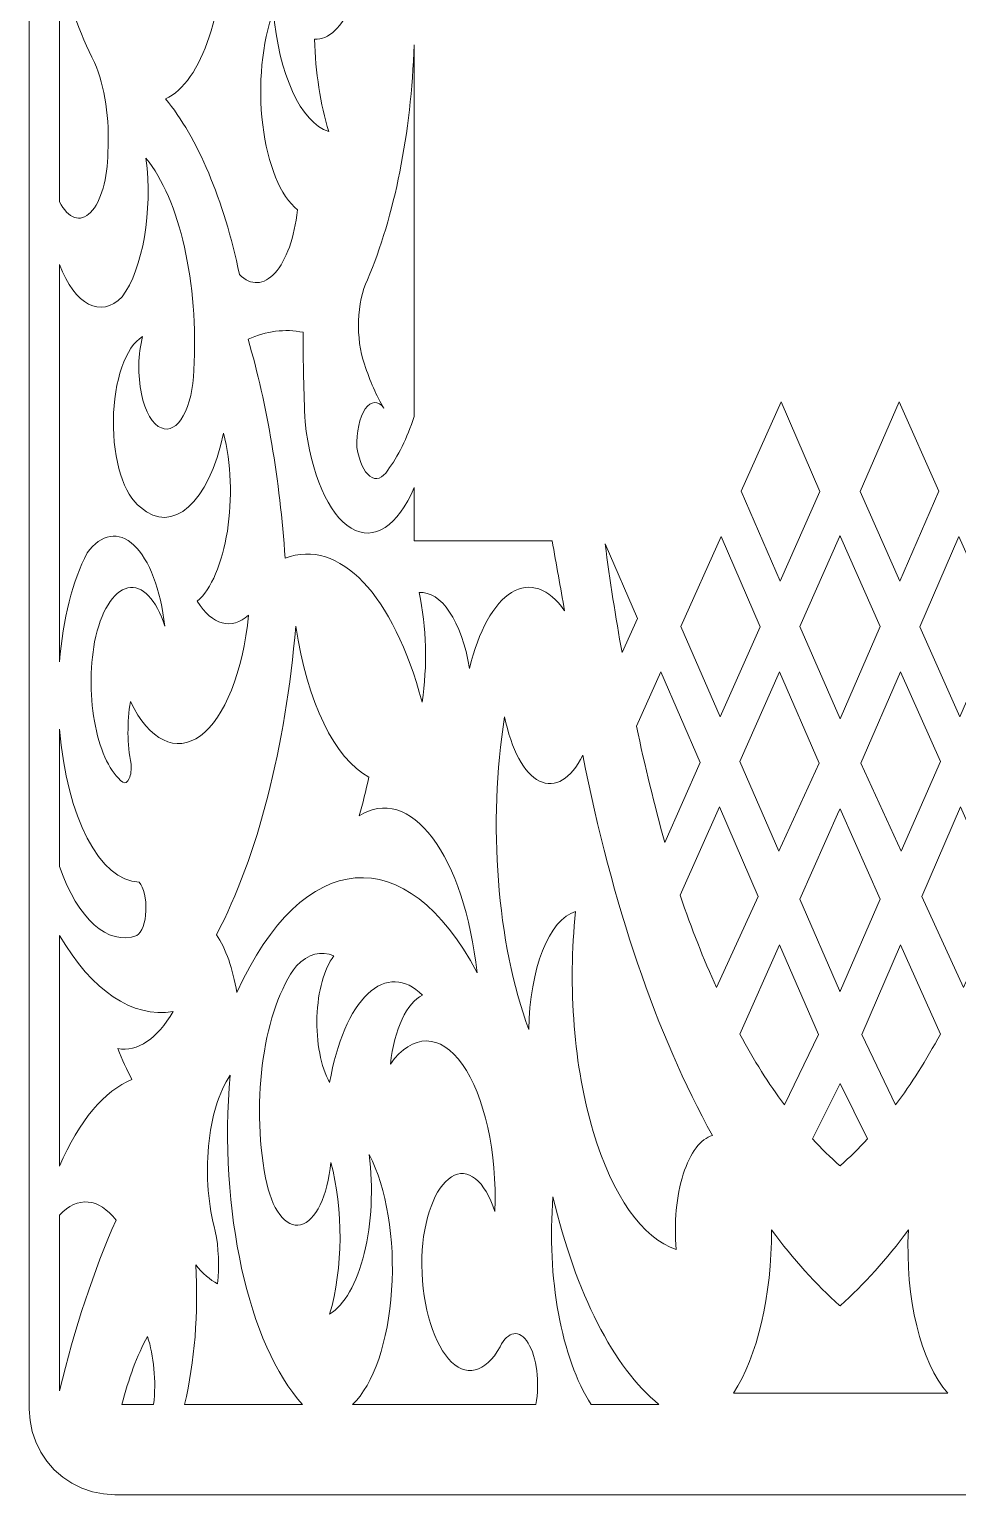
# Model space of a CAD drawing. Header units: millimetres. Extents: x 337 to 2510, y -469 to 429.
# Drawn here: x 338 to 392.4, y 104.2 to 190 of the extents above; entities that cross this region are included whole.
import ezdxf

# ---------------------------------------------------------------- set-up
doc = ezdxf.new("R2010")
doc.units = ezdxf.units.MM
doc.header["$MEASUREMENT"] = 0
doc.layers.add('Layer 1', color=7, linetype='Continuous')

msp = doc.modelspace()

# ---------------------------------------------------------------- linework, layer by layer
at = {"layer": 'Layer 1', "lineweight": 9}
for points in [[(337.9925, 109.2054), (337.9925, 109.2054), (337.9925, 424.2493), (337.9925, 424.2493)], [(338.0345, 108.5534), (338.0345, 108.5534), (337.9925, 109.2054), (337.9925, 109.2054)], [(338.1625, 107.9114), (338.1625, 107.9114), (338.0345, 108.5534), (338.0345, 108.5534)], [(338.3725, 107.2924), (338.3725, 107.2924), (338.1625, 107.9114), (338.1625, 107.9114)], [(338.6625, 106.7054), (338.6625, 106.7054), (338.3725, 107.2924), (338.3725, 107.2924)], [(339.0255, 106.1614), (339.0255, 106.1614), (338.6625, 106.7054), (338.6625, 106.7054)], [(339.4565, 105.6704), (339.4565, 105.6704), (339.0255, 106.1614), (339.0255, 106.1614)], [(339.9485, 105.2384), (339.9485, 105.2384), (339.4565, 105.6704), (339.4565, 105.6704)], [(340.4925, 104.8754), (340.4925, 104.8754), (339.9485, 105.2384), (339.9485, 105.2384)], [(341.0785, 104.5864), (341.0785, 104.5864), (340.4925, 104.8754), (340.4925, 104.8754)], [(341.6985, 104.3764), (341.6985, 104.3764), (341.0785, 104.5864), (341.0785, 104.5864)], [(342.3395, 104.2484), (342.3395, 104.2484), (341.6985, 104.3764), (341.6985, 104.3764)], [(342.9924, 104.2054), (342.9924, 104.2054), (342.3395, 104.2484), (342.3395, 104.2484)], [(342.9924, 104.2054), (342.9924, 104.2054), (428.0406, 104.2054), (428.0406, 104.2054)]]:
    msp.add_open_spline(points, degree=3, dxfattribs=at)
for points, knots in [([(355.5283, 184.0476), (353.8963, 184.5666), (352.5923, 187.4136), (352.2914, 191.1156), (352.2914, 191.1156), (352.2914, 191.1156), (352.2914, 191.1156), (352.2914, 191.1156), (352.2914, 191.1156), (351.6164, 189.2596), (351.3814, 186.7656), (351.6634, 184.4396), (351.6634, 184.4396), (351.6634, 184.4396), (351.6634, 184.4396), (351.6634, 184.4396), (351.6634, 184.4396), (351.9454, 182.1137), (352.7083, 180.2517), (353.7053, 179.4537), (353.7053, 179.4537), (353.7053, 179.4537), (353.7053, 179.4537), (353.7053, 179.4537), (353.7053, 179.4537), (353.5233, 177.8427), (353.0413, 176.4957), (352.3864, 175.7677), (352.3864, 175.7677), (352.3864, 175.7677), (352.3864, 175.7677), (352.3864, 175.7677), (352.3864, 175.7677), (351.7314, 175.0387), (350.9704, 175.0027), (350.3024, 175.6677), (350.3024, 175.6677), (350.3024, 175.6677), (350.3024, 175.6677), (350.3024, 175.6677), (350.3024, 175.6677), (349.3774, 180.0687), (347.8594, 183.6776), (345.9724, 185.9656), (345.9724, 185.9656), (345.9724, 185.9656), (345.9724, 185.9656), (345.9724, 185.9656), (345.9724, 185.9656), (348.0884, 186.8836), (349.5584, 191.3076), (349.3764, 196.2105), (349.3764, 196.2105), (349.3764, 196.2105), (349.3764, 196.2105), (349.3764, 196.2105), (349.3764, 196.2105), (349.1934, 201.1135), (347.4184, 204.9084), (345.2654, 204.9974), (345.2654, 204.9974), (345.2654, 204.9974), (345.2654, 204.9974), (345.2654, 204.9974), (345.2654, 204.9974), (346.1444, 203.4555), (346.3654, 200.6375), (345.7764, 198.4915), (345.7764, 198.4915), (345.7764, 198.4915), (345.7764, 198.4915), (345.7764, 198.4915), (345.7764, 198.4915), (345.1864, 196.3465), (343.9794, 195.5785), (342.9894, 196.7185), (342.9894, 196.7185), (342.9894, 196.7185), (342.9894, 196.7185), (342.9894, 196.7185), (342.9894, 196.7185), (342.1215, 198.3665), (341.6535, 200.8675), (341.7325, 203.4385), (341.7325, 203.4385), (341.7325, 203.4385), (341.7325, 203.4385), (341.7325, 203.4385), (341.7325, 203.4385), (341.8115, 206.0094), (342.4274, 208.3374), (343.3864, 209.6924), (343.3864, 209.6924), (343.3864, 209.6924), (343.3864, 209.6924), (343.3864, 209.6924), (343.3864, 209.6924), (344.8674, 211.8004), (346.5704, 212.9514), (348.3144, 213.0244), (348.3144, 213.0244), (348.3144, 213.0244), (348.3144, 213.0244), (348.3144, 213.0244), (348.3144, 213.0244), (347.3584, 211.7144), (347.0024, 208.9464), (347.4964, 206.6634), (347.4964, 206.6634), (347.4964, 206.6634), (347.4964, 206.6634), (347.4964, 206.6634), (347.4964, 206.6634), (348.7924, 210.5754), (351.0774, 212.0044), (353.0643, 210.1474), (353.0643, 210.1474), (353.0643, 210.1474), (353.0643, 210.1474), (353.0643, 210.1474), (353.0643, 210.1474), (352.0644, 209.6214), (351.2834, 207.8374), (351.0544, 205.5534), (351.0544, 205.5534), (351.0544, 205.5534), (351.0544, 205.5534), (351.0544, 205.5534), (351.0544, 205.5534), (352.4544, 206.6414), (353.9923, 206.2804), (355.2663, 204.5634), (355.2663, 204.5634), (355.2663, 204.5634), (355.2663, 204.5634), (355.2663, 204.5634), (355.2663, 204.5634), (356.5403, 202.8455), (357.4223, 199.9445), (357.6823, 196.6175), (357.6823, 196.6175), (357.6823, 196.6175), (357.6823, 196.6175), (357.6823, 196.6175), (357.6823, 196.6175), (357.7443, 194.7385), (357.4563, 192.8866), (356.8873, 191.5206), (356.8873, 191.5206), (356.8873, 191.5206), (356.8873, 191.5206), (356.8873, 191.5206), (356.8873, 191.5206), (356.3193, 190.1546), (355.5243, 189.4026), (354.6993, 189.4496), (354.6993, 189.4496), (354.6993, 189.4496), (354.6993, 189.4496), (354.6993, 189.4496), (354.6993, 189.4496), (354.7563, 187.5106), (355.0433, 185.6436), (355.5283, 184.0476)], [0, 0, 0, 0, 0.0238095, 0.0238095, 0.0238095, 0.0238095, 0.047619, 0.047619, 0.047619, 0.047619, 0.0714286, 0.0714286, 0.0714286, 0.0714286, 0.0952381, 0.0952381, 0.0952381, 0.0952381, 0.1190476, 0.1190476, 0.1190476, 0.1190476, 0.1428571, 0.1428571, 0.1428571, 0.1428571, 0.1666667, 0.1666667, 0.1666667, 0.1666667, 0.1904762, 0.1904762, 0.1904762, 0.1904762, 0.2142857, 0.2142857, 0.2142857, 0.2142857, 0.2380952, 0.2380952, 0.2380952, 0.2380952, 0.2619048, 0.2619048, 0.2619048, 0.2619048, 0.2857143, 0.2857143, 0.2857143, 0.2857143, 0.3095238, 0.3095238, 0.3095238, 0.3095238, 0.3333333, 0.3333333, 0.3333333, 0.3333333, 0.3571429, 0.3571429, 0.3571429, 0.3571429, 0.3809524, 0.3809524, 0.3809524, 0.3809524, 0.4047619, 0.4047619, 0.4047619, 0.4047619, 0.4285714, 0.4285714, 0.4285714, 0.4285714, 0.452381, 0.452381, 0.452381, 0.452381, 0.4761905, 0.4761905, 0.4761905, 0.4761905, 0.5, 0.5, 0.5, 0.5, 0.5238095, 0.5238095, 0.5238095, 0.5238095, 0.547619, 0.547619, 0.547619, 0.547619, 0.5714286, 0.5714286, 0.5714286, 0.5714286, 0.5952381, 0.5952381, 0.5952381, 0.5952381, 0.6190476, 0.6190476, 0.6190476, 0.6190476, 0.6428571, 0.6428571, 0.6428571, 0.6428571, 0.6666667, 0.6666667, 0.6666667, 0.6666667, 0.6904762, 0.6904762, 0.6904762, 0.6904762, 0.7142857, 0.7142857, 0.7142857, 0.7142857, 0.7380952, 0.7380952, 0.7380952, 0.7380952, 0.7619048, 0.7619048, 0.7619048, 0.7619048, 0.7857143, 0.7857143, 0.7857143, 0.7857143, 0.8095238, 0.8095238, 0.8095238, 0.8095238, 0.8333333, 0.8333333, 0.8333333, 0.8333333, 0.8571429, 0.8571429, 0.8571429, 0.8571429, 0.8809524, 0.8809524, 0.8809524, 0.8809524, 0.9047619, 0.9047619, 0.9047619, 0.9047619, 0.9285714, 0.9285714, 0.9285714, 0.9285714, 0.952381, 0.952381, 0.952381, 0.952381, 1, 1, 1, 1]), ([(342.5914, 182.8357), (342.5864, 181.3127), (342.1925, 179.9367), (341.5845, 179.3127), (341.5845, 179.3127), (341.5845, 179.3127), (341.5845, 179.3127), (341.5845, 179.3127), (341.5845, 179.3127), (340.9765, 178.6887), (340.2645, 178.9327), (339.7635, 179.9357), (339.7635, 179.9357), (339.7635, 179.9357), (339.7635, 179.9357), (339.7635, 179.9357), (339.7635, 179.9357), (339.7635, 179.9357), (339.7635, 194.2615), (339.7635, 194.2615), (339.7635, 194.2615), (339.7635, 194.2615), (339.7635, 194.2615), (339.7635, 194.2615), (339.7635, 194.2615), (340.2265, 191.8626), (340.9305, 189.7466), (341.8185, 188.0866), (341.8185, 188.0866), (341.8185, 188.0866), (341.8185, 188.0866), (341.8185, 188.0866), (341.8185, 188.0866), (342.4174, 186.7036), (342.7034, 184.7656), (342.5914, 182.8367)], [0, 0, 0, 0, 0.1, 0.1, 0.1, 0.1, 0.2, 0.2, 0.2, 0.2, 0.3, 0.3, 0.3, 0.3, 0.4, 0.4, 0.4, 0.4, 0.5, 0.5, 0.5, 0.5, 0.6, 0.6, 0.6, 0.6, 0.7, 0.7, 0.7, 0.7, 0.8, 0.8, 0.8, 0.8, 1, 1, 1, 1]), ([(358.7653, 167.8428), (358.3283, 168.5558), (357.9433, 169.4258), (357.6273, 170.4178), (357.6273, 170.4178), (357.6273, 170.4178), (357.6273, 170.4178), (357.6273, 170.4178), (357.6273, 170.4178), (357.0963, 171.9038), (357.1693, 174.0797), (357.7933, 175.3647), (357.7933, 175.3647), (357.7933, 175.3647), (357.7933, 175.3647), (357.7933, 175.3647), (357.7933, 175.3647), (359.3873, 179.0727), (360.3573, 183.9476), (360.5323, 189.1306), (360.5323, 189.1306), (360.5323, 189.1306), (360.5323, 189.1306), (360.5323, 189.1306), (360.5323, 189.1306), (360.5323, 189.1306), (360.5323, 188.1466), (360.5323, 188.1466), (360.5323, 188.1466), (360.5323, 188.1466), (360.5323, 188.1466), (360.5323, 188.1466), (360.5323, 188.1466), (360.5323, 188.1466), (360.5323, 167.3588), (360.5323, 167.3588), (360.5323, 167.3588), (360.5323, 167.3588), (360.5323, 167.3588), (360.5323, 167.3588), (360.5323, 167.3588), (360.1163, 166.0788), (359.5903, 165.0068), (358.9863, 164.2078), (358.9863, 164.2078), (358.9863, 164.2078), (358.9863, 164.2078), (358.9863, 164.2078), (358.9863, 164.2078), (358.6813, 163.7228), (358.2943, 163.5918), (357.9403, 163.8548), (357.9403, 163.8548), (357.9403, 163.8548), (357.9403, 163.8548), (357.9403, 163.8548), (357.9403, 163.8548), (357.5863, 164.1168), (357.3073, 164.7428), (357.1853, 165.5458), (357.1853, 165.5458), (357.1853, 165.5458), (357.1853, 165.5458), (357.1853, 165.5458), (357.1853, 165.5458), (357.1493, 166.4438), (357.3363, 167.3118), (357.6683, 167.7958), (357.6683, 167.7958), (357.6683, 167.7958), (357.6683, 167.7958), (357.6683, 167.7958), (357.6683, 167.7958), (358.0013, 168.2798), (358.4243, 168.2978), (358.7653, 167.8428)], [0, 0, 0, 0, 0.05, 0.05, 0.05, 0.05, 0.1, 0.1, 0.1, 0.1, 0.15, 0.15, 0.15, 0.15, 0.2, 0.2, 0.2, 0.2, 0.25, 0.25, 0.25, 0.25, 0.3, 0.3, 0.3, 0.3, 0.35, 0.35, 0.35, 0.35, 0.4, 0.4, 0.4, 0.4, 0.45, 0.45, 0.45, 0.45, 0.5, 0.5, 0.5, 0.5, 0.55, 0.55, 0.55, 0.55, 0.6, 0.6, 0.6, 0.6, 0.65, 0.65, 0.65, 0.65, 0.7, 0.7, 0.7, 0.7, 0.75, 0.75, 0.75, 0.75, 0.8, 0.8, 0.8, 0.8, 0.85, 0.85, 0.85, 0.85, 0.9, 0.9, 0.9, 0.9, 1, 1, 1, 1]), ([(339.7635, 152.986), (339.7635, 152.986), (339.7635, 176.2657), (339.7635, 176.2657), (339.7635, 176.2657), (339.7635, 176.2657), (339.7635, 176.2657), (339.7635, 176.2657), (339.7635, 176.2657), (340.6725, 173.8667), (342.1575, 173.0938), (343.4314, 174.3547), (343.4314, 174.3547), (343.4314, 174.3547), (343.4314, 174.3547), (343.4314, 174.3547), (343.4314, 174.3547), (344.6504, 176.0247), (345.2224, 179.3657), (344.8234, 182.4827), (344.8234, 182.4827), (344.8234, 182.4827), (344.8234, 182.4827), (344.8234, 182.4827), (344.8234, 182.4827), (346.8014, 180.0887), (347.9204, 175.1367), (347.6294, 170.0638), (347.6294, 170.0638), (347.6294, 170.0638), (347.6294, 170.0638), (347.6294, 170.0638), (347.6294, 170.0638), (347.6014, 169.0128), (347.3764, 168.0408), (347.0134, 167.3928), (347.0134, 167.3928), (347.0134, 167.3928), (347.0134, 167.3928), (347.0134, 167.3928), (347.0134, 167.3928), (346.6494, 166.7458), (346.1824, 166.4868), (345.7294, 166.6818), (345.7294, 166.6818), (345.7294, 166.6818), (345.7294, 166.6818), (345.7294, 166.6818), (345.7294, 166.6818), (345.2174, 166.8688), (344.7794, 167.6208), (344.5584, 168.6908), (344.5584, 168.6908), (344.5584, 168.6908), (344.5584, 168.6908), (344.5584, 168.6908), (344.5584, 168.6908), (344.3374, 169.7618), (344.3624, 171.0118), (344.6244, 172.0328), (344.6244, 172.0328), (344.6244, 172.0328), (344.6244, 172.0328), (344.6244, 172.0328), (344.6244, 172.0328), (343.6384, 171.4558), (342.9414, 169.4538), (342.9154, 167.1308), (342.9154, 167.1308), (342.9154, 167.1308), (342.9154, 167.1308), (342.9154, 167.1308), (342.9154, 167.1308), (342.8894, 164.8068), (343.5424, 162.7279), (344.5134, 162.0379), (344.5134, 162.0379), (344.5134, 162.0379), (344.5134, 162.0379), (344.5134, 162.0379), (344.5134, 162.0379), (346.3814, 160.3979), (348.4884, 162.2799), (349.3744, 166.3788), (349.3744, 166.3788), (349.3744, 166.3788), (349.3744, 166.3788), (349.3744, 166.3788), (349.3744, 166.3788), (349.8104, 164.6318), (349.8904, 162.5369), (349.5924, 160.6439), (349.5924, 160.6439), (349.5924, 160.6439), (349.5924, 160.6439), (349.5924, 160.6439), (349.5924, 160.6439), (349.2954, 158.7509), (348.6504, 157.2499), (347.8284, 156.5349), (347.8284, 156.5349), (347.8284, 156.5349), (347.8284, 156.5349), (347.8284, 156.5349), (347.8284, 156.5349), (348.7064, 155.1279), (349.8354, 154.8249), (350.8334, 155.7269), (350.8334, 155.7269), (350.8334, 155.7269), (350.8334, 155.7269), (350.8334, 155.7269), (350.8334, 155.7269), (350.5084, 152.394), (349.4344, 149.704), (348.0114, 148.66), (348.0114, 148.66), (348.0114, 148.66), (348.0114, 148.66), (348.0114, 148.66), (348.0114, 148.66), (346.5884, 147.616), (345.0304, 148.375), (343.9174, 150.654), (343.9174, 150.654), (343.9174, 150.654), (343.9174, 150.654), (343.9174, 150.654), (343.9174, 150.654), (343.7134, 149.473), (343.7254, 148.155), (343.9504, 146.994), (343.9504, 146.994), (343.9504, 146.994), (343.9504, 146.994), (343.9504, 146.994), (343.9504, 146.994), (343.9854, 146.69), (343.9454, 146.368), (343.8474, 146.149), (343.8474, 146.149), (343.8474, 146.149), (343.8474, 146.149), (343.8474, 146.149), (343.8474, 146.149), (343.7494, 145.93), (343.6074, 145.848), (343.4754, 145.934), (343.4754, 145.934), (343.4754, 145.934), (343.4754, 145.934), (343.4754, 145.934), (343.4754, 145.934), (342.7614, 146.472), (342.1775, 147.664), (341.8635, 149.225), (341.8635, 149.225), (341.8635, 149.225), (341.8635, 149.225), (341.8635, 149.225), (341.8635, 149.225), (341.5495, 150.785), (341.5325, 152.573), (341.8185, 154.1619), (341.8185, 154.1619), (341.8185, 154.1619), (341.8185, 154.1619), (341.8185, 154.1619), (341.8185, 154.1619), (342.1735, 155.9279), (342.9124, 157.1299), (343.7584, 157.3169), (343.7584, 157.3169), (343.7584, 157.3169), (343.7584, 157.3169), (343.7584, 157.3169), (343.7584, 157.3169), (344.6054, 157.5039), (345.4314, 156.6489), (345.9274, 155.0709), (345.9274, 155.0709), (345.9274, 155.0709), (345.9274, 155.0709), (345.9274, 155.0709), (345.9274, 155.0709), (345.6864, 157.2149), (345.0174, 158.9739), (344.1224, 159.8189), (344.1224, 159.8189), (344.1224, 159.8189), (344.1224, 159.8189), (344.1224, 159.8189), (344.1224, 159.8189), (343.2264, 160.6629), (342.2095, 160.4939), (341.3765, 159.3619), (341.3765, 159.3619), (341.3765, 159.3619), (341.3765, 159.3619), (341.3765, 159.3619), (341.3765, 159.3619), (340.5325, 157.7259), (339.9625, 155.4729), (339.7635, 152.986)], [0, 0, 0, 0, 0.0192308, 0.0192308, 0.0192308, 0.0192308, 0.0384615, 0.0384615, 0.0384615, 0.0384615, 0.0576923, 0.0576923, 0.0576923, 0.0576923, 0.0769231, 0.0769231, 0.0769231, 0.0769231, 0.0961538, 0.0961538, 0.0961538, 0.0961538, 0.1153846, 0.1153846, 0.1153846, 0.1153846, 0.1346154, 0.1346154, 0.1346154, 0.1346154, 0.1538462, 0.1538462, 0.1538462, 0.1538462, 0.1730769, 0.1730769, 0.1730769, 0.1730769, 0.1923077, 0.1923077, 0.1923077, 0.1923077, 0.2115385, 0.2115385, 0.2115385, 0.2115385, 0.2307692, 0.2307692, 0.2307692, 0.2307692, 0.25, 0.25, 0.25, 0.25, 0.2692308, 0.2692308, 0.2692308, 0.2692308, 0.2884615, 0.2884615, 0.2884615, 0.2884615, 0.3076923, 0.3076923, 0.3076923, 0.3076923, 0.3269231, 0.3269231, 0.3269231, 0.3269231, 0.3461538, 0.3461538, 0.3461538, 0.3461538, 0.3653846, 0.3653846, 0.3653846, 0.3653846, 0.3846154, 0.3846154, 0.3846154, 0.3846154, 0.4038462, 0.4038462, 0.4038462, 0.4038462, 0.4230769, 0.4230769, 0.4230769, 0.4230769, 0.4423077, 0.4423077, 0.4423077, 0.4423077, 0.4615385, 0.4615385, 0.4615385, 0.4615385, 0.4807692, 0.4807692, 0.4807692, 0.4807692, 0.5, 0.5, 0.5, 0.5, 0.5192308, 0.5192308, 0.5192308, 0.5192308, 0.5384615, 0.5384615, 0.5384615, 0.5384615, 0.5576923, 0.5576923, 0.5576923, 0.5576923, 0.5769231, 0.5769231, 0.5769231, 0.5769231, 0.5961538, 0.5961538, 0.5961538, 0.5961538, 0.6153846, 0.6153846, 0.6153846, 0.6153846, 0.6346154, 0.6346154, 0.6346154, 0.6346154, 0.6538462, 0.6538462, 0.6538462, 0.6538462, 0.6730769, 0.6730769, 0.6730769, 0.6730769, 0.6923077, 0.6923077, 0.6923077, 0.6923077, 0.7115385, 0.7115385, 0.7115385, 0.7115385, 0.7307692, 0.7307692, 0.7307692, 0.7307692, 0.75, 0.75, 0.75, 0.75, 0.7692308, 0.7692308, 0.7692308, 0.7692308, 0.7884615, 0.7884615, 0.7884615, 0.7884615, 0.8076923, 0.8076923, 0.8076923, 0.8076923, 0.8269231, 0.8269231, 0.8269231, 0.8269231, 0.8461538, 0.8461538, 0.8461538, 0.8461538, 0.8653846, 0.8653846, 0.8653846, 0.8653846, 0.8846154, 0.8846154, 0.8846154, 0.8846154, 0.9038462, 0.9038462, 0.9038462, 0.9038462, 0.9230769, 0.9230769, 0.9230769, 0.9230769, 0.9423077, 0.9423077, 0.9423077, 0.9423077, 0.9615385, 0.9615385, 0.9615385, 0.9615385, 1, 1, 1, 1]), ([(369.3492, 155.9799), (368.4232, 157.3039), (367.2992, 157.6919), (366.2432, 157.0509), (366.2432, 157.0509), (366.2432, 157.0509), (366.2432, 157.0509), (366.2432, 157.0509), (366.2432, 157.0509), (365.1882, 156.4099), (364.2962, 154.7969), (363.7812, 152.597), (363.7812, 152.597), (363.7812, 152.597), (363.7812, 152.597), (363.7812, 152.597), (363.7812, 152.597), (363.3112, 155.3729), (362.1213, 157.1589), (360.8203, 157.0399), (360.8203, 157.0399), (360.8203, 157.0399), (360.8203, 157.0399), (360.8203, 157.0399), (360.8203, 157.0399), (361.2593, 155.0469), (361.3233, 152.731), (360.9973, 150.629), (360.9973, 150.629), (360.9973, 150.629), (360.9973, 150.629), (360.9973, 150.629), (360.9973, 150.629), (359.3283, 156.9199), (356.1523, 160.2579), (352.9763, 159.0589), (352.9763, 159.0589), (352.9763, 159.0589), (352.9763, 159.0589), (352.9763, 159.0589), (352.9763, 159.0589), (352.6663, 163.6388), (351.9274, 168.0118), (350.8114, 171.8818), (350.8114, 171.8818), (350.8114, 171.8818), (350.8114, 171.8818), (350.8114, 171.8818), (350.8114, 171.8818), (351.8724, 172.3678), (352.9583, 172.5038), (354.0363, 172.2858), (354.0363, 172.2858), (354.0363, 172.2858), (354.0363, 172.2858), (354.0363, 172.2858), (354.0363, 172.2858), (354.0283, 170.5318), (354.0653, 168.7788), (354.1473, 167.0348), (354.1473, 167.0348), (354.1473, 167.0348), (354.1473, 167.0348), (354.1473, 167.0348), (354.1473, 167.0348), (354.4843, 163.9948), (355.5173, 161.6119), (356.8443, 160.8139), (356.8443, 160.8139), (356.8443, 160.8139), (356.8443, 160.8139), (356.8443, 160.8139), (356.8443, 160.8139), (358.1723, 160.0159), (359.5853, 160.9289), (360.5323, 163.1979), (360.5323, 163.1979), (360.5323, 163.1979), (360.5323, 163.1979), (360.5323, 163.1979), (360.5323, 163.1979), (360.5323, 163.1979), (360.5323, 160.0689), (360.5323, 160.0689), (360.5323, 160.0689), (360.5323, 160.0689), (360.5323, 160.0689), (360.5323, 160.0689), (360.5323, 160.0689), (360.5323, 160.0689), (368.6192, 160.0689), (368.6192, 160.0689), (368.6192, 160.0689), (368.6192, 160.0689), (368.6192, 160.0689), (368.6192, 160.0689), (368.6192, 160.0689), (368.8572, 158.7009), (369.1002, 157.3379), (369.3492, 155.9799)], [0, 0, 0, 0, 0.0384615, 0.0384615, 0.0384615, 0.0384615, 0.0769231, 0.0769231, 0.0769231, 0.0769231, 0.1153846, 0.1153846, 0.1153846, 0.1153846, 0.1538462, 0.1538462, 0.1538462, 0.1538462, 0.1923077, 0.1923077, 0.1923077, 0.1923077, 0.2307692, 0.2307692, 0.2307692, 0.2307692, 0.2692308, 0.2692308, 0.2692308, 0.2692308, 0.3076923, 0.3076923, 0.3076923, 0.3076923, 0.3461538, 0.3461538, 0.3461538, 0.3461538, 0.3846154, 0.3846154, 0.3846154, 0.3846154, 0.4230769, 0.4230769, 0.4230769, 0.4230769, 0.4615385, 0.4615385, 0.4615385, 0.4615385, 0.5, 0.5, 0.5, 0.5, 0.5384615, 0.5384615, 0.5384615, 0.5384615, 0.5769231, 0.5769231, 0.5769231, 0.5769231, 0.6153846, 0.6153846, 0.6153846, 0.6153846, 0.6538462, 0.6538462, 0.6538462, 0.6538462, 0.6923077, 0.6923077, 0.6923077, 0.6923077, 0.7307692, 0.7307692, 0.7307692, 0.7307692, 0.7692308, 0.7692308, 0.7692308, 0.7692308, 0.8076923, 0.8076923, 0.8076923, 0.8076923, 0.8461538, 0.8461538, 0.8461538, 0.8461538, 0.8846154, 0.8846154, 0.8846154, 0.8846154, 0.9230769, 0.9230769, 0.9230769, 0.9230769, 1, 1, 1, 1]), ([(381.9751, 157.7029), (381.9751, 157.7029), (384.301, 162.9699), (384.301, 162.9699), (384.301, 162.9699), (384.301, 162.9699), (384.301, 162.9699), (384.301, 162.9699), (384.301, 162.9699), (384.301, 162.9699), (382.0231, 168.2138), (382.0231, 168.2138), (382.0231, 168.2138), (382.0231, 168.2138), (382.0231, 168.2138), (382.0231, 168.2138), (382.0231, 168.2138), (382.0231, 168.2138), (379.6911, 162.9819), (379.6911, 162.9819), (379.6911, 162.9819), (379.6911, 162.9819), (379.6911, 162.9819), (379.6911, 162.9819), (379.6911, 162.9819), (379.6911, 162.9819), (381.9751, 157.7029), (381.9751, 157.7029)], [0, 0, 0, 0, 0.125, 0.125, 0.125, 0.125, 0.25, 0.25, 0.25, 0.25, 0.375, 0.375, 0.375, 0.375, 0.5, 0.5, 0.5, 0.5, 0.625, 0.625, 0.625, 0.625, 0.75, 0.75, 0.75, 0.75, 1, 1, 1, 1]), ([(388.982, 157.7029), (388.982, 157.7029), (386.655, 162.9699), (386.655, 162.9699), (386.655, 162.9699), (386.655, 162.9699), (386.655, 162.9699), (386.655, 162.9699), (386.655, 162.9699), (386.655, 162.9699), (388.933, 168.2138), (388.933, 168.2138), (388.933, 168.2138), (388.933, 168.2138), (388.933, 168.2138), (388.933, 168.2138), (388.933, 168.2138), (388.933, 168.2138), (391.266, 162.9819), (391.266, 162.9819), (391.266, 162.9819), (391.266, 162.9819), (391.266, 162.9819), (391.266, 162.9819), (391.266, 162.9819), (391.266, 162.9819), (388.982, 157.7029), (388.982, 157.7029)], [0, 0, 0, 0, 0.125, 0.125, 0.125, 0.125, 0.25, 0.25, 0.25, 0.25, 0.375, 0.375, 0.375, 0.375, 0.5, 0.5, 0.5, 0.5, 0.625, 0.625, 0.625, 0.625, 0.75, 0.75, 0.75, 0.75, 1, 1, 1, 1]), ([(372.7081, 153.5249), (372.7081, 153.5249), (373.6211, 155.5199), (373.6211, 155.5199), (373.6211, 155.5199), (373.6211, 155.5199), (373.6211, 155.5199), (373.6211, 155.5199), (373.6211, 155.5199), (373.6211, 155.5199), (371.7202, 159.8959), (371.7202, 159.8959), (371.7202, 159.8959), (371.7202, 159.8959), (371.7202, 159.8959), (371.7202, 159.8959), (371.7202, 159.8959), (372.0052, 157.7379), (372.3342, 155.6119), (372.7081, 153.5249)], [0, 0, 0, 0, 0.1666667, 0.1666667, 0.1666667, 0.1666667, 0.3333333, 0.3333333, 0.3333333, 0.3333333, 0.5, 0.5, 0.5, 0.5, 0.6666667, 0.6666667, 0.6666667, 0.6666667, 1, 1, 1, 1]), ([(378.4671, 149.76), (378.4671, 149.76), (380.7991, 155.0409), (380.7991, 155.0409), (380.7991, 155.0409), (380.7991, 155.0409), (380.7991, 155.0409), (380.7991, 155.0409), (380.7991, 155.0409), (380.7991, 155.0409), (378.5101, 160.3329), (378.5101, 160.3329), (378.5101, 160.3329), (378.5101, 160.3329), (378.5101, 160.3329), (378.5101, 160.3329), (378.5101, 160.3329), (378.5101, 160.3329), (376.1571, 155.0549), (376.1571, 155.0549), (376.1571, 155.0549), (376.1571, 155.0549), (376.1571, 155.0549), (376.1571, 155.0549), (376.1571, 155.0549), (376.1571, 155.0549), (378.4671, 149.76), (378.4671, 149.76)], [0, 0, 0, 0, 0.125, 0.125, 0.125, 0.125, 0.25, 0.25, 0.25, 0.25, 0.375, 0.375, 0.375, 0.375, 0.5, 0.5, 0.5, 0.5, 0.625, 0.625, 0.625, 0.625, 0.75, 0.75, 0.75, 0.75, 1, 1, 1, 1]), ([(385.478, 149.657), (385.478, 149.657), (387.838, 155.0589), (387.838, 155.0589), (387.838, 155.0589), (387.838, 155.0589), (387.838, 155.0589), (387.838, 155.0589), (387.838, 155.0589), (387.838, 155.0589), (385.5, 160.3099), (385.5, 160.3099), (385.5, 160.3099), (385.5, 160.3099), (385.5, 160.3099), (385.5, 160.3099), (385.5, 160.3099), (385.5, 160.3099), (385.478, 160.3579), (385.478, 160.3579), (385.478, 160.3579), (385.478, 160.3579), (385.478, 160.3579), (385.478, 160.3579), (385.478, 160.3579), (385.478, 160.3579), (385.456, 160.3099), (385.456, 160.3099), (385.456, 160.3099), (385.456, 160.3099), (385.456, 160.3099), (385.456, 160.3099), (385.456, 160.3099), (385.456, 160.3099), (383.119, 155.0589), (383.119, 155.0589), (383.119, 155.0589), (383.119, 155.0589), (383.119, 155.0589), (383.119, 155.0589), (383.119, 155.0589), (383.119, 155.0589), (385.478, 149.657), (385.478, 149.657)], [0, 0, 0, 0, 0.0833333, 0.0833333, 0.0833333, 0.0833333, 0.1666667, 0.1666667, 0.1666667, 0.1666667, 0.25, 0.25, 0.25, 0.25, 0.3333333, 0.3333333, 0.3333333, 0.3333333, 0.4166667, 0.4166667, 0.4166667, 0.4166667, 0.5, 0.5, 0.5, 0.5, 0.5833333, 0.5833333, 0.5833333, 0.5833333, 0.6666667, 0.6666667, 0.6666667, 0.6666667, 0.75, 0.75, 0.75, 0.75, 0.8333333, 0.8333333, 0.8333333, 0.8333333, 1, 1, 1, 1]), ([(392.489, 149.76), (392.489, 149.76), (390.157, 155.0409), (390.157, 155.0409), (390.157, 155.0409), (390.157, 155.0409), (390.157, 155.0409), (390.157, 155.0409), (390.157, 155.0409), (390.157, 155.0409), (392.446, 160.3329), (392.446, 160.3329), (392.446, 160.3329), (392.446, 160.3329), (392.446, 160.3329), (392.446, 160.3329), (392.446, 160.3329), (392.446, 160.3329), (394.7989, 155.0549), (394.7989, 155.0549), (394.7989, 155.0549), (394.7989, 155.0549), (394.7989, 155.0549), (394.7989, 155.0549), (394.7989, 155.0549), (394.7989, 155.0549), (392.489, 149.76), (392.489, 149.76)], [0, 0, 0, 0, 0.125, 0.125, 0.125, 0.125, 0.25, 0.25, 0.25, 0.25, 0.375, 0.375, 0.375, 0.375, 0.5, 0.5, 0.5, 0.5, 0.625, 0.625, 0.625, 0.625, 0.75, 0.75, 0.75, 0.75, 1, 1, 1, 1]), ([(353.5953, 155.0709), (353.0093, 148.002), (351.3694, 141.6161), (348.9554, 136.9981), (348.9554, 136.9981), (348.9554, 136.9981), (348.9554, 136.9981), (348.9554, 136.9981), (348.9554, 136.9981), (349.5004, 136.1921), (349.9194, 135.0061), (350.1484, 133.6161), (350.1484, 133.6161), (350.1484, 133.6161), (350.1484, 133.6161), (350.1484, 133.6161), (350.1484, 133.6161), (354.0273, 142.1241), (360.0843, 142.6231), (364.2222, 134.7771), (364.2222, 134.7771), (364.2222, 134.7771), (364.2222, 134.7771), (364.2222, 134.7771), (364.2222, 134.7771), (363.8492, 138.1061), (362.9072, 140.9531), (361.6073, 142.6801), (361.6073, 142.6801), (361.6073, 142.6801), (361.6073, 142.6801), (361.6073, 142.6801), (361.6073, 142.6801), (360.3063, 144.407), (358.7573, 144.87), (357.3073, 143.965), (357.3073, 143.965), (357.3073, 143.965), (357.3073, 143.965), (357.3073, 143.965), (357.3073, 143.965), (357.5233, 144.688), (357.7153, 145.447), (357.8813, 146.237), (357.8813, 146.237), (357.8813, 146.237), (357.8813, 146.237), (357.8813, 146.237), (357.8813, 146.237), (355.8803, 147.292), (354.2593, 150.632), (353.5953, 155.0709)], [0, 0, 0, 0, 0.0714286, 0.0714286, 0.0714286, 0.0714286, 0.1428571, 0.1428571, 0.1428571, 0.1428571, 0.2142857, 0.2142857, 0.2142857, 0.2142857, 0.2857143, 0.2857143, 0.2857143, 0.2857143, 0.3571429, 0.3571429, 0.3571429, 0.3571429, 0.4285714, 0.4285714, 0.4285714, 0.4285714, 0.5, 0.5, 0.5, 0.5, 0.5714286, 0.5714286, 0.5714286, 0.5714286, 0.6428571, 0.6428571, 0.6428571, 0.6428571, 0.7142857, 0.7142857, 0.7142857, 0.7142857, 0.7857143, 0.7857143, 0.7857143, 0.7857143, 0.8571429, 0.8571429, 0.8571429, 0.8571429, 1, 1, 1, 1]), ([(375.2161, 142.3981), (375.2161, 142.3981), (377.2871, 147.086), (377.2871, 147.086), (377.2871, 147.086), (377.2871, 147.086), (377.2871, 147.086), (377.2871, 147.086), (377.2871, 147.086), (377.2871, 147.086), (374.9751, 152.404), (374.9751, 152.404), (374.9751, 152.404), (374.9751, 152.404), (374.9751, 152.404), (374.9751, 152.404), (374.9751, 152.404), (374.9751, 152.404), (373.5531, 149.213), (373.5531, 149.213), (373.5531, 149.213), (373.5531, 149.213), (373.5531, 149.213), (373.5531, 149.213), (373.5531, 149.213), (374.0521, 146.874), (374.6081, 144.598), (375.2161, 142.3981)], [0, 0, 0, 0, 0.125, 0.125, 0.125, 0.125, 0.25, 0.25, 0.25, 0.25, 0.375, 0.375, 0.375, 0.375, 0.5, 0.5, 0.5, 0.5, 0.625, 0.625, 0.625, 0.625, 0.75, 0.75, 0.75, 0.75, 1, 1, 1, 1]), ([(384.259, 147.042), (384.259, 147.042), (381.9381, 152.406), (381.9381, 152.406), (381.9381, 152.406), (381.9381, 152.406), (381.9381, 152.406), (381.9381, 152.406), (381.9381, 152.406), (381.9381, 152.406), (379.6021, 147.157), (379.6021, 147.157), (379.6021, 147.157), (379.6021, 147.157), (379.6021, 147.157), (379.6021, 147.157), (379.6021, 147.157), (379.6021, 147.157), (381.9001, 141.8901), (381.9001, 141.8901), (381.9001, 141.8901), (381.9001, 141.8901), (381.9001, 141.8901), (381.9001, 141.8901), (381.9001, 141.8901), (381.9001, 141.8901), (384.259, 147.042), (384.259, 147.042)], [0, 0, 0, 0, 0.125, 0.125, 0.125, 0.125, 0.25, 0.25, 0.25, 0.25, 0.375, 0.375, 0.375, 0.375, 0.5, 0.5, 0.5, 0.5, 0.625, 0.625, 0.625, 0.625, 0.75, 0.75, 0.75, 0.75, 1, 1, 1, 1]), ([(386.698, 147.042), (386.698, 147.042), (389.018, 152.406), (389.018, 152.406), (389.018, 152.406), (389.018, 152.406), (389.018, 152.406), (389.018, 152.406), (389.018, 152.406), (389.018, 152.406), (391.354, 147.157), (391.354, 147.157), (391.354, 147.157), (391.354, 147.157), (391.354, 147.157), (391.354, 147.157), (391.354, 147.157), (391.354, 147.157), (389.056, 141.8901), (389.056, 141.8901), (389.056, 141.8901), (389.056, 141.8901), (389.056, 141.8901), (389.056, 141.8901), (389.056, 141.8901), (389.056, 141.8901), (386.698, 147.042), (386.698, 147.042)], [0, 0, 0, 0, 0.125, 0.125, 0.125, 0.125, 0.25, 0.25, 0.25, 0.25, 0.375, 0.375, 0.375, 0.375, 0.5, 0.5, 0.5, 0.5, 0.625, 0.625, 0.625, 0.625, 0.75, 0.75, 0.75, 0.75, 1, 1, 1, 1]), ([(375.8891, 118.5723), (373.9121, 119.2013), (372.1432, 121.7103), (371.0192, 125.4792), (371.0192, 125.4792), (371.0192, 125.4792), (371.0192, 125.4792), (371.0192, 125.4792), (371.0192, 125.4792), (369.8962, 129.2492), (369.5222, 133.9281), (369.9892, 138.3611), (369.9892, 138.3611), (369.9892, 138.3611), (369.9892, 138.3611), (369.9892, 138.3611), (369.9892, 138.3611), (368.4532, 137.9231), (367.2882, 134.9821), (367.2502, 131.4452), (367.2502, 131.4452), (367.2502, 131.4452), (367.2502, 131.4452), (367.2502, 131.4452), (367.2502, 131.4452), (365.3782, 136.5371), (364.8392, 143.524), (365.8352, 149.771), (365.8352, 149.771), (365.8352, 149.771), (365.8352, 149.771), (365.8352, 149.771), (365.8352, 149.771), (366.2162, 147.846), (366.9732, 146.449), (367.8762, 146.003), (367.8762, 146.003), (367.8762, 146.003), (367.8762, 146.003), (367.8762, 146.003), (367.8762, 146.003), (368.7792, 145.558), (369.7212, 146.118), (370.4152, 147.512), (370.4152, 147.512), (370.4152, 147.512), (370.4152, 147.512), (370.4152, 147.512), (370.4152, 147.512), (372.1262, 138.8021), (374.7291, 131.1612), (378.0051, 125.2352), (378.0051, 125.2352), (378.0051, 125.2352), (378.0051, 125.2352), (378.0051, 125.2352), (378.0051, 125.2352), (377.3231, 125.0672), (376.7031, 124.2472), (376.3001, 122.9773), (376.3001, 122.9773), (376.3001, 122.9773), (376.3001, 122.9773), (376.3001, 122.9773), (376.3001, 122.9773), (375.8961, 121.7083), (375.7471, 120.1073), (375.8891, 118.5723)], [0, 0, 0, 0, 0.0555556, 0.0555556, 0.0555556, 0.0555556, 0.1111111, 0.1111111, 0.1111111, 0.1111111, 0.1666667, 0.1666667, 0.1666667, 0.1666667, 0.2222222, 0.2222222, 0.2222222, 0.2222222, 0.2777778, 0.2777778, 0.2777778, 0.2777778, 0.3333333, 0.3333333, 0.3333333, 0.3333333, 0.3888889, 0.3888889, 0.3888889, 0.3888889, 0.4444444, 0.4444444, 0.4444444, 0.4444444, 0.5, 0.5, 0.5, 0.5, 0.5555556, 0.5555556, 0.5555556, 0.5555556, 0.6111111, 0.6111111, 0.6111111, 0.6111111, 0.6666667, 0.6666667, 0.6666667, 0.6666667, 0.7222222, 0.7222222, 0.7222222, 0.7222222, 0.7777778, 0.7777778, 0.7777778, 0.7777778, 0.8333333, 0.8333333, 0.8333333, 0.8333333, 0.8888889, 0.8888889, 0.8888889, 0.8888889, 1, 1, 1, 1]), ([(344.2924, 136.9481), (342.5744, 136.3551), (340.8485, 137.8991), (339.7635, 140.9991), (339.7635, 140.9991), (339.7635, 140.9991), (339.7635, 140.9991), (339.7635, 140.9991), (339.7635, 140.9991), (339.7635, 140.9991), (339.7635, 149.051), (339.7635, 149.051), (339.7635, 149.051), (339.7635, 149.051), (339.7635, 149.051), (339.7635, 149.051), (339.7635, 149.051), (340.1755, 143.895), (342.1315, 140.1311), (344.4254, 140.0781), (344.4254, 140.0781), (344.4254, 140.0781), (344.4254, 140.0781), (344.4254, 140.0781), (344.4254, 140.0781), (344.6954, 139.7611), (344.8524, 139.1001), (344.8234, 138.4101), (344.8234, 138.4101), (344.8234, 138.4101), (344.8234, 138.4101), (344.8234, 138.4101), (344.8234, 138.4101), (344.7944, 137.7201), (344.5844, 137.1411), (344.2924, 136.9481)], [0, 0, 0, 0, 0.1, 0.1, 0.1, 0.1, 0.2, 0.2, 0.2, 0.2, 0.3, 0.3, 0.3, 0.3, 0.4, 0.4, 0.4, 0.4, 0.5, 0.5, 0.5, 0.5, 0.6, 0.6, 0.6, 0.6, 0.7, 0.7, 0.7, 0.7, 0.8, 0.8, 0.8, 0.8, 1, 1, 1, 1]), ([(378.2461, 133.9061), (378.2461, 133.9061), (380.6921, 139.2501), (380.6921, 139.2501), (380.6921, 139.2501), (380.6921, 139.2501), (380.6921, 139.2501), (380.6921, 139.2501), (380.6921, 139.2501), (380.6921, 139.2501), (378.4151, 144.49), (378.4151, 144.49), (378.4151, 144.49), (378.4151, 144.49), (378.4151, 144.49), (378.4151, 144.49), (378.4151, 144.49), (378.4151, 144.49), (376.1161, 139.3231), (376.1161, 139.3231), (376.1161, 139.3231), (376.1161, 139.3231), (376.1161, 139.3231), (376.1161, 139.3231), (376.1161, 139.3231), (376.1161, 139.3231), (376.1321, 139.2701), (376.1321, 139.2701), (376.1321, 139.2701), (376.1321, 139.2701), (376.1321, 139.2701), (376.1321, 139.2701), (376.1321, 139.2701), (376.7781, 137.3661), (377.4841, 135.5731), (378.2461, 133.9061)], [0, 0, 0, 0, 0.1, 0.1, 0.1, 0.1, 0.2, 0.2, 0.2, 0.2, 0.3, 0.3, 0.3, 0.3, 0.4, 0.4, 0.4, 0.4, 0.5, 0.5, 0.5, 0.5, 0.6, 0.6, 0.6, 0.6, 0.7, 0.7, 0.7, 0.7, 0.8, 0.8, 0.8, 0.8, 1, 1, 1, 1]), ([(385.413, 144.236), (385.413, 144.236), (385.478, 144.38), (385.478, 144.38), (385.478, 144.38), (385.478, 144.38), (385.478, 144.38), (385.478, 144.38), (385.478, 144.38), (385.478, 144.38), (385.544, 144.236), (385.544, 144.236), (385.544, 144.236), (385.544, 144.236), (385.544, 144.236), (385.544, 144.236), (385.544, 144.236), (385.544, 144.236), (387.834, 139.0891), (387.834, 139.0891), (387.834, 139.0891), (387.834, 139.0891), (387.834, 139.0891), (387.834, 139.0891), (387.834, 139.0891), (387.834, 139.0891), (385.5, 133.7381), (385.5, 133.7381), (385.5, 133.7381), (385.5, 133.7381), (385.5, 133.7381), (385.5, 133.7381), (385.5, 133.7381), (385.5, 133.7381), (385.478, 133.6861), (385.478, 133.6861), (385.478, 133.6861), (385.478, 133.6861), (385.478, 133.6861), (385.478, 133.6861), (385.478, 133.6861), (385.478, 133.6861), (385.456, 133.7381), (385.456, 133.7381), (385.456, 133.7381), (385.456, 133.7381), (385.456, 133.7381), (385.456, 133.7381), (385.456, 133.7381), (385.456, 133.7381), (383.122, 139.0891), (383.122, 139.0891), (383.122, 139.0891), (383.122, 139.0891), (383.122, 139.0891), (383.122, 139.0891), (383.122, 139.0891), (383.122, 139.0891), (385.413, 144.236), (385.413, 144.236)], [0, 0, 0, 0, 0.0625, 0.0625, 0.0625, 0.0625, 0.125, 0.125, 0.125, 0.125, 0.1875, 0.1875, 0.1875, 0.1875, 0.25, 0.25, 0.25, 0.25, 0.3125, 0.3125, 0.3125, 0.3125, 0.375, 0.375, 0.375, 0.375, 0.4375, 0.4375, 0.4375, 0.4375, 0.5, 0.5, 0.5, 0.5, 0.5625, 0.5625, 0.5625, 0.5625, 0.625, 0.625, 0.625, 0.625, 0.6875, 0.6875, 0.6875, 0.6875, 0.75, 0.75, 0.75, 0.75, 0.8125, 0.8125, 0.8125, 0.8125, 0.875, 0.875, 0.875, 0.875, 1, 1, 1, 1]), ([(392.711, 133.9061), (392.711, 133.9061), (390.264, 139.2501), (390.264, 139.2501), (390.264, 139.2501), (390.264, 139.2501), (390.264, 139.2501), (390.264, 139.2501), (390.264, 139.2501), (390.264, 139.2501), (392.541, 144.49), (392.541, 144.49), (392.541, 144.49), (392.541, 144.49), (392.541, 144.49), (392.541, 144.49), (392.541, 144.49), (392.541, 144.49), (394.8409, 139.3231), (394.8409, 139.3231), (394.8409, 139.3231), (394.8409, 139.3231), (394.8409, 139.3231), (394.8409, 139.3231), (394.8409, 139.3231), (394.8409, 139.3231), (394.8249, 139.2701), (394.8249, 139.2701), (394.8249, 139.2701), (394.8249, 139.2701), (394.8249, 139.2701), (394.8249, 139.2701), (394.8249, 139.2701), (394.1789, 137.3661), (393.4719, 135.5731), (392.711, 133.9061)], [0, 0, 0, 0, 0.1, 0.1, 0.1, 0.1, 0.2, 0.2, 0.2, 0.2, 0.3, 0.3, 0.3, 0.3, 0.4, 0.4, 0.4, 0.4, 0.5, 0.5, 0.5, 0.5, 0.6, 0.6, 0.6, 0.6, 0.7, 0.7, 0.7, 0.7, 0.8, 0.8, 0.8, 0.8, 1, 1, 1, 1]), ([(344.0054, 128.5172), (342.3945, 127.8802), (340.9115, 126.1072), (339.7635, 123.4472), (339.7635, 123.4472), (339.7635, 123.4472), (339.7635, 123.4472), (339.7635, 123.4472), (339.7635, 123.4472), (339.7635, 123.4472), (339.7635, 136.9651), (339.7635, 136.9651), (339.7635, 136.9651), (339.7635, 136.9651), (339.7635, 136.9651), (339.7635, 136.9651), (339.7635, 136.9651), (341.6735, 133.7001), (344.0344, 132.1172), (346.4144, 132.5052), (346.4144, 132.5052), (346.4144, 132.5052), (346.4144, 132.5052), (346.4144, 132.5052), (346.4144, 132.5052), (345.4874, 130.9002), (344.3364, 130.1272), (343.1774, 130.3352), (343.1774, 130.3352), (343.1774, 130.3352), (343.1774, 130.3352), (343.1774, 130.3352), (343.1774, 130.3352), (343.4344, 129.6862), (343.7114, 129.0792), (344.0054, 128.5172)], [0, 0, 0, 0, 0.1, 0.1, 0.1, 0.1, 0.2, 0.2, 0.2, 0.2, 0.3, 0.3, 0.3, 0.3, 0.4, 0.4, 0.4, 0.4, 0.5, 0.5, 0.5, 0.5, 0.6, 0.6, 0.6, 0.6, 0.7, 0.7, 0.7, 0.7, 0.8, 0.8, 0.8, 0.8, 1, 1, 1, 1]), ([(356.9293, 109.4854), (356.9293, 109.4854), (367.6632, 109.4854), (367.6632, 109.4854), (367.6632, 109.4854), (367.6632, 109.4854), (367.6632, 109.4854), (367.6632, 109.4854), (367.6632, 109.4854), (367.8982, 110.7814), (367.7092, 112.2764), (367.2082, 113.0873), (367.2082, 113.0873), (367.2082, 113.0873), (367.2082, 113.0873), (367.2082, 113.0873), (367.2082, 113.0873), (366.7072, 113.8973), (366.0272, 113.8063), (365.5702, 112.8684), (365.5702, 112.8684), (365.5702, 112.8684), (365.5702, 112.8684), (365.5702, 112.8684), (365.5702, 112.8684), (364.7062, 111.3144), (363.5272, 111.0394), (362.5443, 112.1634), (362.5443, 112.1634), (362.5443, 112.1634), (362.5443, 112.1634), (362.5443, 112.1634), (362.5443, 112.1634), (361.5603, 113.2863), (360.9493, 115.6063), (360.9743, 118.1183), (360.9743, 118.1183), (360.9743, 118.1183), (360.9743, 118.1183), (360.9743, 118.1183), (360.9743, 118.1183), (361.0733, 120.3573), (361.7653, 122.2263), (362.7162, 122.8193), (362.7162, 122.8193), (362.7162, 122.8193), (362.7162, 122.8193), (362.7162, 122.8193), (362.7162, 122.8193), (363.6662, 123.4122), (364.6782, 122.6073), (365.2612, 120.7943), (365.2612, 120.7943), (365.2612, 120.7943), (365.2612, 120.7943), (365.2612, 120.7943), (365.2612, 120.7943), (365.3892, 124.2532), (364.6552, 127.5842), (363.3622, 129.4072), (363.3622, 129.4072), (363.3622, 129.4072), (363.3622, 129.4072), (363.3622, 129.4072), (363.3622, 129.4072), (362.0693, 131.2312), (360.4373, 131.2382), (359.1413, 129.4262), (359.1413, 129.4262), (359.1413, 129.4262), (359.1413, 129.4262), (359.1413, 129.4262), (359.1413, 129.4262), (359.3843, 131.4722), (360.1103, 133.0332), (361.0193, 133.4651), (361.0193, 133.4651), (361.0193, 133.4651), (361.0193, 133.4651), (361.0193, 133.4651), (361.0193, 133.4651), (360.0033, 134.4821), (358.8493, 134.5101), (357.8243, 133.5441), (357.8243, 133.5441), (357.8243, 133.5441), (357.8243, 133.5441), (357.8243, 133.5441), (357.8243, 133.5441), (356.7993, 132.5772), (355.9903, 130.6992), (355.5833, 128.3412), (355.5833, 128.3412), (355.5833, 128.3412), (355.5833, 128.3412), (355.5833, 128.3412), (355.5833, 128.3412), (355.0713, 129.2652), (354.7933, 130.7112), (354.8423, 132.1992), (354.8423, 132.1992), (354.8423, 132.1992), (354.8423, 132.1992), (354.8423, 132.1992), (354.8423, 132.1992), (354.8913, 133.6861), (355.2593, 135.0211), (355.8263, 135.7621), (355.8263, 135.7621), (355.8263, 135.7621), (355.8263, 135.7621), (355.8263, 135.7621), (355.8263, 135.7621), (355.0883, 136.0921), (354.3243, 135.8891), (353.6393, 135.1811), (353.6393, 135.1811), (353.6393, 135.1811), (353.6393, 135.1811), (353.6393, 135.1811), (353.6393, 135.1811), (351.7394, 132.7002), (350.9584, 127.3522), (351.8274, 122.7623), (351.8274, 122.7623), (351.8274, 122.7623), (351.8274, 122.7623), (351.8274, 122.7623), (351.8274, 122.7623), (352.1764, 120.9173), (353.0093, 119.8043), (353.8843, 120.0123), (353.8843, 120.0123), (353.8843, 120.0123), (353.8843, 120.0123), (353.8843, 120.0123), (353.8843, 120.0123), (354.7593, 120.2193), (355.4743, 121.7013), (355.6493, 123.6712), (355.6493, 123.6712), (355.6493, 123.6712), (355.6493, 123.6712), (355.6493, 123.6712), (355.6493, 123.6712), (356.4003, 120.9413), (356.3743, 117.4563), (355.5833, 114.7863), (355.5833, 114.7863), (355.5833, 114.7863), (355.5833, 114.7863), (355.5833, 114.7863), (355.5833, 114.7863), (356.4393, 115.2983), (357.1693, 116.5793), (357.6053, 118.3373), (357.6053, 118.3373), (357.6053, 118.3373), (357.6053, 118.3373), (357.6053, 118.3373), (357.6053, 118.3373), (358.0423, 120.0963), (358.1503, 122.1833), (357.9033, 124.1252), (357.9033, 124.1252), (357.9033, 124.1252), (357.9033, 124.1252), (357.9033, 124.1252), (357.9033, 124.1252), (358.9173, 122.1813), (359.4143, 119.1703), (359.2153, 116.1803), (359.2153, 116.1803), (359.2153, 116.1803), (359.2153, 116.1803), (359.2153, 116.1803), (359.2153, 116.1803), (359.0173, 113.1903), (358.1503, 110.6534), (356.9293, 109.4854)], [0, 0, 0, 0, 0.0217391, 0.0217391, 0.0217391, 0.0217391, 0.0434783, 0.0434783, 0.0434783, 0.0434783, 0.0652174, 0.0652174, 0.0652174, 0.0652174, 0.0869565, 0.0869565, 0.0869565, 0.0869565, 0.1086957, 0.1086957, 0.1086957, 0.1086957, 0.1304348, 0.1304348, 0.1304348, 0.1304348, 0.1521739, 0.1521739, 0.1521739, 0.1521739, 0.173913, 0.173913, 0.173913, 0.173913, 0.1956522, 0.1956522, 0.1956522, 0.1956522, 0.2173913, 0.2173913, 0.2173913, 0.2173913, 0.2391304, 0.2391304, 0.2391304, 0.2391304, 0.2608696, 0.2608696, 0.2608696, 0.2608696, 0.2826087, 0.2826087, 0.2826087, 0.2826087, 0.3043478, 0.3043478, 0.3043478, 0.3043478, 0.326087, 0.326087, 0.326087, 0.326087, 0.3478261, 0.3478261, 0.3478261, 0.3478261, 0.3695652, 0.3695652, 0.3695652, 0.3695652, 0.3913043, 0.3913043, 0.3913043, 0.3913043, 0.4130435, 0.4130435, 0.4130435, 0.4130435, 0.4347826, 0.4347826, 0.4347826, 0.4347826, 0.4565217, 0.4565217, 0.4565217, 0.4565217, 0.4782609, 0.4782609, 0.4782609, 0.4782609, 0.5, 0.5, 0.5, 0.5, 0.5217391, 0.5217391, 0.5217391, 0.5217391, 0.5434783, 0.5434783, 0.5434783, 0.5434783, 0.5652174, 0.5652174, 0.5652174, 0.5652174, 0.5869565, 0.5869565, 0.5869565, 0.5869565, 0.6086957, 0.6086957, 0.6086957, 0.6086957, 0.6304348, 0.6304348, 0.6304348, 0.6304348, 0.6521739, 0.6521739, 0.6521739, 0.6521739, 0.673913, 0.673913, 0.673913, 0.673913, 0.6956522, 0.6956522, 0.6956522, 0.6956522, 0.7173913, 0.7173913, 0.7173913, 0.7173913, 0.7391304, 0.7391304, 0.7391304, 0.7391304, 0.7608696, 0.7608696, 0.7608696, 0.7608696, 0.7826087, 0.7826087, 0.7826087, 0.7826087, 0.8043478, 0.8043478, 0.8043478, 0.8043478, 0.826087, 0.826087, 0.826087, 0.826087, 0.8478261, 0.8478261, 0.8478261, 0.8478261, 0.8695652, 0.8695652, 0.8695652, 0.8695652, 0.8913043, 0.8913043, 0.8913043, 0.8913043, 0.9130435, 0.9130435, 0.9130435, 0.9130435, 0.9347826, 0.9347826, 0.9347826, 0.9347826, 0.9565217, 0.9565217, 0.9565217, 0.9565217, 1, 1, 1, 1]), ([(384.21, 131.1562), (384.21, 131.1562), (381.9281, 136.4071), (381.9281, 136.4071), (381.9281, 136.4071), (381.9281, 136.4071), (381.9281, 136.4071), (381.9281, 136.4071), (381.9281, 136.4071), (381.9281, 136.4071), (379.6011, 131.1802), (379.6011, 131.1802), (379.6011, 131.1802), (379.6011, 131.1802), (379.6011, 131.1802), (379.6011, 131.1802), (379.6011, 131.1802), (380.4281, 129.6522), (381.3041, 128.2672), (382.2211, 127.0362), (382.2211, 127.0362), (382.2211, 127.0362), (382.2211, 127.0362), (382.2211, 127.0362), (382.2211, 127.0362), (382.2211, 127.0362), (384.21, 131.1562), (384.21, 131.1562)], [0, 0, 0, 0, 0.125, 0.125, 0.125, 0.125, 0.25, 0.25, 0.25, 0.25, 0.375, 0.375, 0.375, 0.375, 0.5, 0.5, 0.5, 0.5, 0.625, 0.625, 0.625, 0.625, 0.75, 0.75, 0.75, 0.75, 1, 1, 1, 1]), ([(386.747, 131.1562), (386.747, 131.1562), (389.029, 136.4071), (389.029, 136.4071), (389.029, 136.4071), (389.029, 136.4071), (389.029, 136.4071), (389.029, 136.4071), (389.029, 136.4071), (389.029, 136.4071), (391.355, 131.1802), (391.355, 131.1802), (391.355, 131.1802), (391.355, 131.1802), (391.355, 131.1802), (391.355, 131.1802), (391.355, 131.1802), (390.528, 129.6522), (389.652, 128.2672), (388.735, 127.0362), (388.735, 127.0362), (388.735, 127.0362), (388.735, 127.0362), (388.735, 127.0362), (388.735, 127.0362), (388.735, 127.0362), (386.747, 131.1562), (386.747, 131.1562)], [0, 0, 0, 0, 0.125, 0.125, 0.125, 0.125, 0.25, 0.25, 0.25, 0.25, 0.375, 0.375, 0.375, 0.375, 0.5, 0.5, 0.5, 0.5, 0.625, 0.625, 0.625, 0.625, 0.75, 0.75, 0.75, 0.75, 1, 1, 1, 1]), ([(347.7394, 117.6643), (347.9074, 114.8483), (347.6784, 111.9844), (347.0854, 109.4854), (347.0854, 109.4854), (347.0854, 109.4854), (347.0854, 109.4854), (347.0854, 109.4854), (347.0854, 109.4854), (347.0854, 109.4854), (353.9983, 109.4854), (353.9983, 109.4854), (353.9983, 109.4854), (353.9983, 109.4854), (353.9983, 109.4854), (353.9983, 109.4854), (353.9983, 109.4854), (350.8234, 112.9484), (349.0754, 120.8813), (349.7504, 128.7702), (349.7504, 128.7702), (349.7504, 128.7702), (349.7504, 128.7702), (349.7504, 128.7702), (349.7504, 128.7702), (349.1054, 127.8192), (348.6524, 126.3222), (348.4914, 124.6092), (348.4914, 124.6092), (348.4914, 124.6092), (348.4914, 124.6092), (348.4914, 124.6092), (348.4914, 124.6092), (348.3294, 122.8953), (348.4724, 121.1053), (348.8884, 119.6323), (348.8884, 119.6323), (348.8884, 119.6323), (348.8884, 119.6323), (348.8884, 119.6323), (348.8884, 119.6323), (349.0824, 118.6683), (349.1284, 117.5853), (349.0214, 116.5533), (349.0214, 116.5533), (349.0214, 116.5533), (349.0214, 116.5533), (349.0214, 116.5533), (349.0214, 116.5533), (348.5744, 116.7943), (348.1434, 117.1673), (347.7394, 117.6643)], [0, 0, 0, 0, 0.0714286, 0.0714286, 0.0714286, 0.0714286, 0.1428571, 0.1428571, 0.1428571, 0.1428571, 0.2142857, 0.2142857, 0.2142857, 0.2142857, 0.2857143, 0.2857143, 0.2857143, 0.2857143, 0.3571429, 0.3571429, 0.3571429, 0.3571429, 0.4285714, 0.4285714, 0.4285714, 0.4285714, 0.5, 0.5, 0.5, 0.5, 0.5714286, 0.5714286, 0.5714286, 0.5714286, 0.6428571, 0.6428571, 0.6428571, 0.6428571, 0.7142857, 0.7142857, 0.7142857, 0.7142857, 0.7857143, 0.7857143, 0.7857143, 0.7857143, 0.8571429, 0.8571429, 0.8571429, 0.8571429, 1, 1, 1, 1]), ([(385.478, 128.2882), (385.478, 128.2882), (387.093, 125.0452), (387.093, 125.0452), (387.093, 125.0452), (387.093, 125.0452), (387.093, 125.0452), (387.093, 125.0452), (387.093, 125.0452), (386.572, 124.4772), (386.04, 123.9582), (385.5, 123.4882), (385.5, 123.4882), (385.5, 123.4882), (385.5, 123.4882), (385.5, 123.4882), (385.5, 123.4882), (385.5, 123.4882), (385.478, 123.4692), (385.478, 123.4692), (385.478, 123.4692), (385.478, 123.4692), (385.478, 123.4692), (385.478, 123.4692), (385.478, 123.4692), (385.478, 123.4692), (385.456, 123.4882), (385.456, 123.4882), (385.456, 123.4882), (385.456, 123.4882), (385.456, 123.4882), (385.456, 123.4882), (385.456, 123.4882), (384.916, 123.9582), (384.385, 124.4772), (383.863, 125.0452), (383.863, 125.0452), (383.863, 125.0452), (383.863, 125.0452), (383.863, 125.0452), (383.863, 125.0452), (383.863, 125.0452), (385.478, 128.2882), (385.478, 128.2882)], [0, 0, 0, 0, 0.0833333, 0.0833333, 0.0833333, 0.0833333, 0.1666667, 0.1666667, 0.1666667, 0.1666667, 0.25, 0.25, 0.25, 0.25, 0.3333333, 0.3333333, 0.3333333, 0.3333333, 0.4166667, 0.4166667, 0.4166667, 0.4166667, 0.5, 0.5, 0.5, 0.5, 0.5833333, 0.5833333, 0.5833333, 0.5833333, 0.6666667, 0.6666667, 0.6666667, 0.6666667, 0.75, 0.75, 0.75, 0.75, 0.8333333, 0.8333333, 0.8333333, 0.8333333, 1, 1, 1, 1]), ([(343.0774, 120.2893), (342.0575, 121.5963), (340.8245, 121.7043), (339.7635, 120.5803), (339.7635, 120.5803), (339.7635, 120.5803), (339.7635, 120.5803), (339.7635, 120.5803), (339.7635, 120.5803), (339.7635, 120.5803), (339.7635, 110.2804), (339.7635, 110.2804), (339.7635, 110.2804), (339.7635, 110.2804), (339.7635, 110.2804), (339.7635, 110.2804), (339.7635, 110.2804), (340.6485, 113.9683), (341.7655, 117.3403), (343.0774, 120.2893)], [0, 0, 0, 0, 0.1666667, 0.1666667, 0.1666667, 0.1666667, 0.3333333, 0.3333333, 0.3333333, 0.3333333, 0.5, 0.5, 0.5, 0.5, 0.6666667, 0.6666667, 0.6666667, 0.6666667, 1, 1, 1, 1]), ([(368.6642, 121.6523), (370.0072, 115.9903), (372.2172, 111.6584), (374.8701, 109.4854), (374.8701, 109.4854), (374.8701, 109.4854), (374.8701, 109.4854), (374.8701, 109.4854), (374.8701, 109.4854), (374.8701, 109.4854), (370.8972, 109.4854), (370.8972, 109.4854), (370.8972, 109.4854), (370.8972, 109.4854), (370.8972, 109.4854), (370.8972, 109.4854), (370.8972, 109.4854), (369.1632, 112.1704), (368.2872, 116.9433), (368.6642, 121.6523)], [0, 0, 0, 0, 0.1666667, 0.1666667, 0.1666667, 0.1666667, 0.3333333, 0.3333333, 0.3333333, 0.3333333, 0.5, 0.5, 0.5, 0.5, 0.6666667, 0.6666667, 0.6666667, 0.6666667, 1, 1, 1, 1]), ([(389.484, 119.7113), (389.284, 115.7303), (390.21, 111.8964), (391.79, 110.1594), (391.79, 110.1594), (391.79, 110.1594), (391.79, 110.1594), (391.79, 110.1594), (391.79, 110.1594), (391.79, 110.1594), (379.2401, 110.1584), (379.2401, 110.1584), (379.2401, 110.1584), (379.2401, 110.1584), (379.2401, 110.1584), (379.2401, 110.1584), (379.2401, 110.1584), (380.6361, 112.2914), (381.4731, 115.8753), (381.4721, 119.7113), (381.4721, 119.7113), (381.4721, 119.7113), (381.4721, 119.7113), (381.4721, 119.7113), (381.4721, 119.7113), (382.746, 117.9943), (384.079, 116.5123), (385.456, 115.2803), (385.456, 115.2803), (385.456, 115.2803), (385.456, 115.2803), (385.456, 115.2803), (385.456, 115.2803), (385.456, 115.2803), (385.477, 115.2603), (385.477, 115.2603), (385.477, 115.2603), (385.477, 115.2603), (385.477, 115.2603), (385.477, 115.2603), (385.477, 115.2603), (385.477, 115.2603), (385.5, 115.2803), (385.5, 115.2803), (385.5, 115.2803), (385.5, 115.2803), (385.5, 115.2803), (385.5, 115.2803), (385.5, 115.2803), (386.878, 116.5123), (388.21, 117.9943), (389.484, 119.7113)], [0, 0, 0, 0, 0.0714286, 0.0714286, 0.0714286, 0.0714286, 0.1428571, 0.1428571, 0.1428571, 0.1428571, 0.2142857, 0.2142857, 0.2142857, 0.2142857, 0.2857143, 0.2857143, 0.2857143, 0.2857143, 0.3571429, 0.3571429, 0.3571429, 0.3571429, 0.4285714, 0.4285714, 0.4285714, 0.4285714, 0.5, 0.5, 0.5, 0.5, 0.5714286, 0.5714286, 0.5714286, 0.5714286, 0.6428571, 0.6428571, 0.6428571, 0.6428571, 0.7142857, 0.7142857, 0.7142857, 0.7142857, 0.7857143, 0.7857143, 0.7857143, 0.7857143, 0.8571429, 0.8571429, 0.8571429, 0.8571429, 1, 1, 1, 1]), ([(345.2764, 109.4854), (345.2764, 109.4854), (343.4164, 109.4854), (343.4164, 109.4854), (343.4164, 109.4854), (343.4164, 109.4854), (343.4164, 109.4854), (343.4164, 109.4854), (343.4164, 109.4854), (343.8034, 111.0134), (344.3104, 112.3644), (344.9114, 113.4743), (344.9114, 113.4743), (344.9114, 113.4743), (344.9114, 113.4743), (344.9114, 113.4743), (344.9114, 113.4743), (345.2944, 112.3434), (345.4294, 110.8724), (345.2764, 109.4854)], [0, 0, 0, 0, 0.1666667, 0.1666667, 0.1666667, 0.1666667, 0.3333333, 0.3333333, 0.3333333, 0.3333333, 0.5, 0.5, 0.5, 0.5, 0.6666667, 0.6666667, 0.6666667, 0.6666667, 1, 1, 1, 1])]:
    msp.add_open_spline(points, degree=3, knots=knots, dxfattribs=at)

doc.saveas('drawing.dxf')
